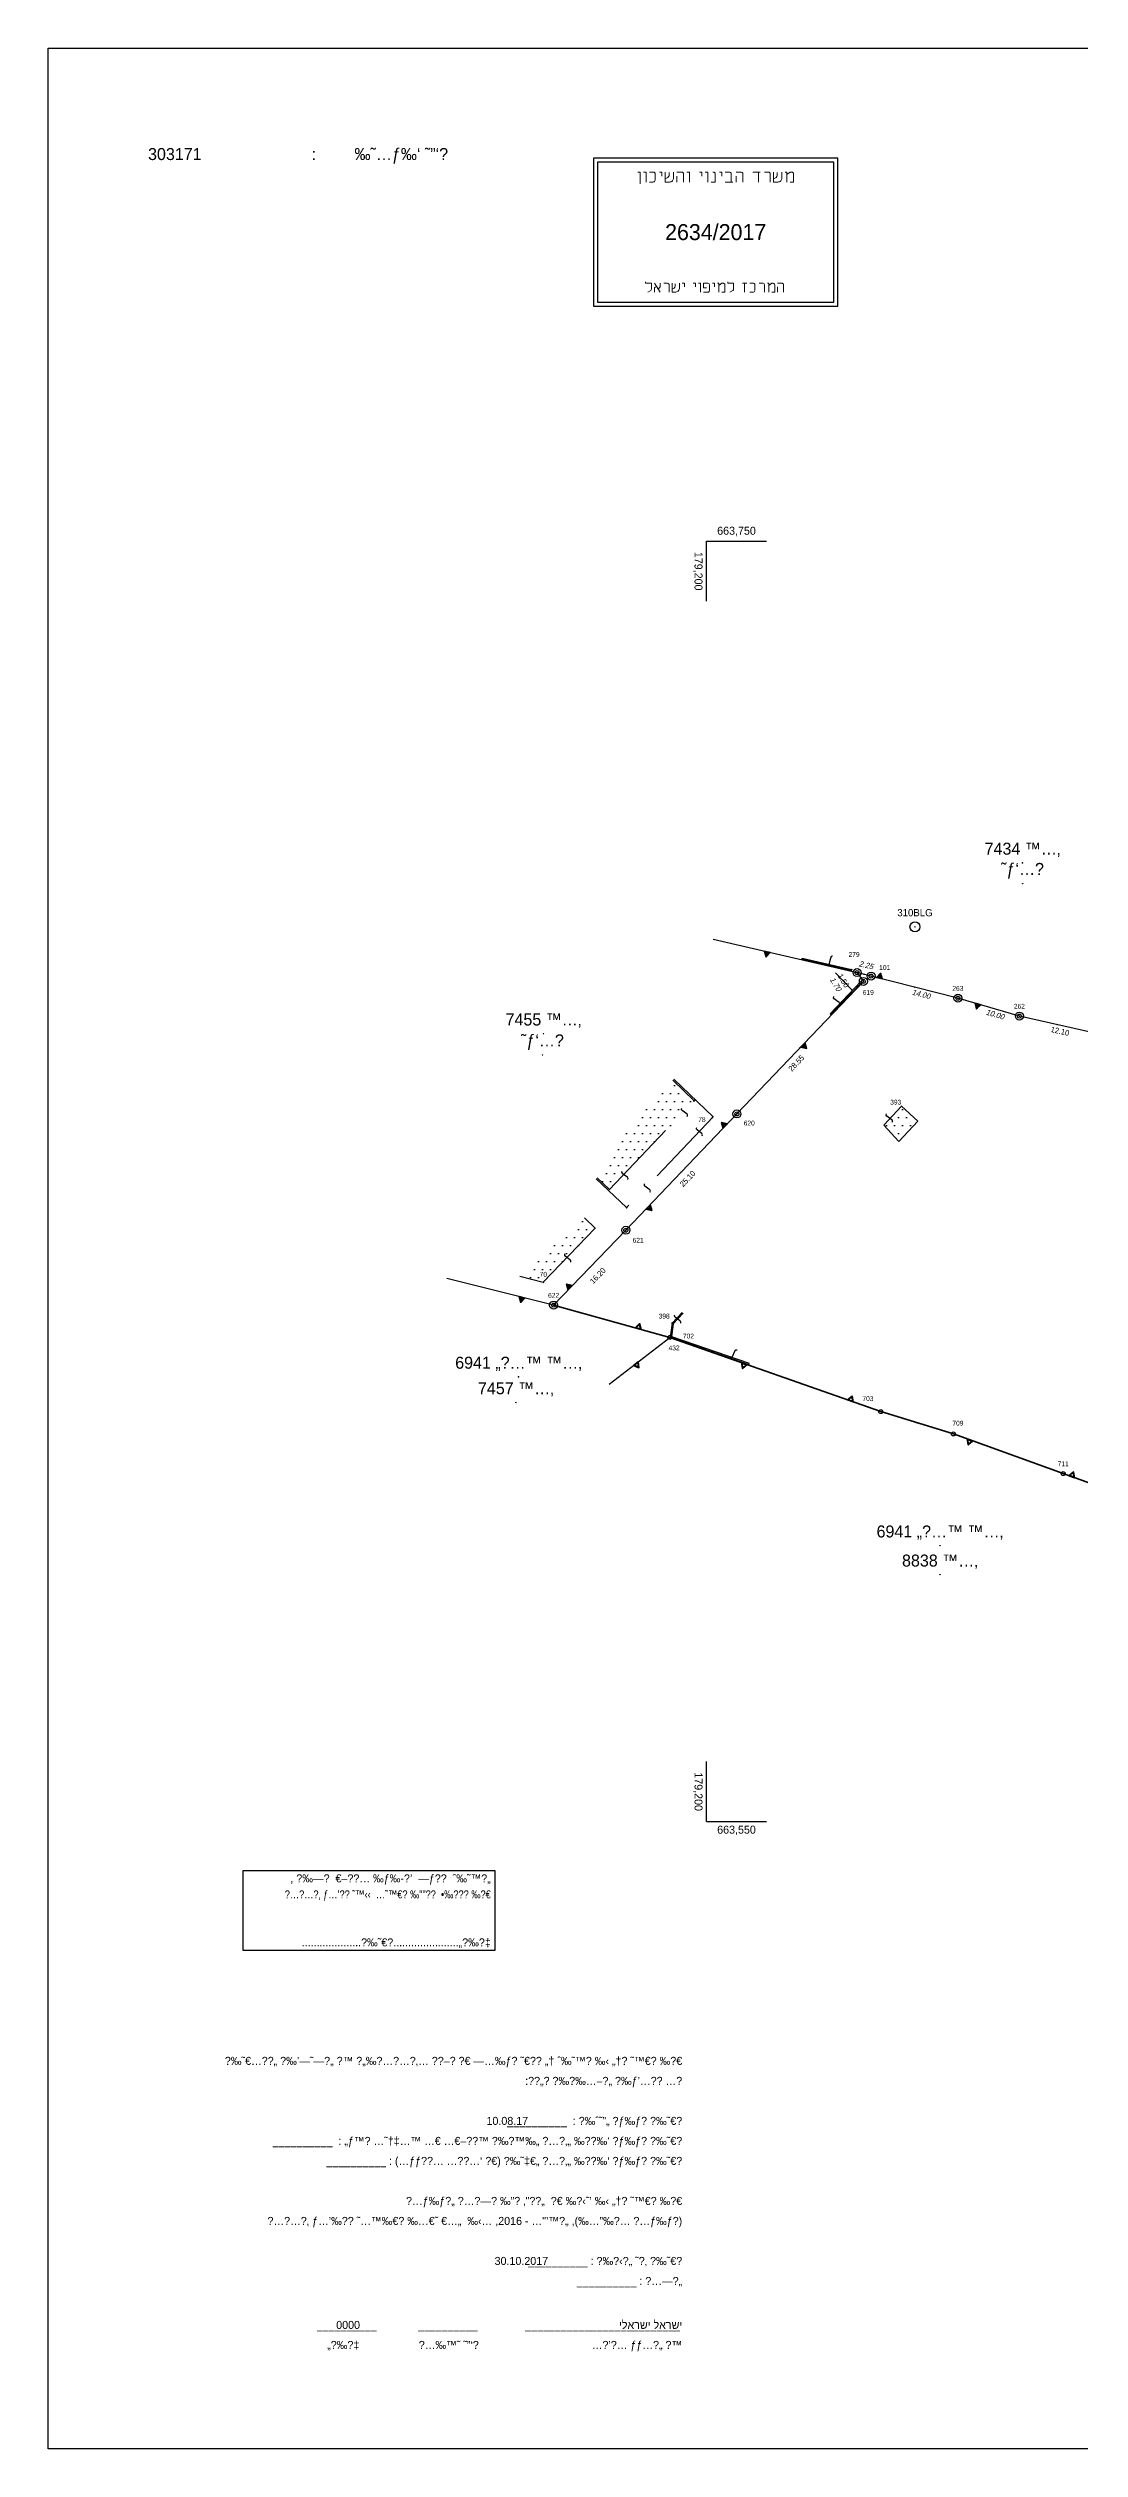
# Model space of a CAD drawing. Header units: feet. Extents: x 179097 to 179535, y 663452 to 663827.
# Drawn here: x 179097.1 to 179258.3, y 663452 to 663827 of the extents above; entities that cross this region are included whole.
import ezdxf
from ezdxf.enums import TextEntityAlignment as Align

# ---------------------------------------------------------------- set-up
doc = ezdxf.new("R2010")
doc.units = ezdxf.units.FT
doc.header["$MEASUREMENT"] = 0
doc.linetypes.add('DASHED', pattern=[19.049999999999997, 12.7, -6.349999999999999])
doc.layers.get('0').update_dxf_attribs({"color": 9})
for name, color, linetype in [('C1609_0', 2, 'Continuous'), ('C1610_0', 7, 'Continuous'), ('C1611_1', 6, 'Continuous'), ('C1615', 2, 'Continuous'), ('C1639', 7, 'Continuous'), ('C1644', 7, 'Continuous'), ('C1650_0_1', 1, 'Continuous'), ('C1656', 7, 'Continuous'), ('C1666', 1, 'Continuous'), ('C1680', 7, 'Continuous'), ('C1690', 7, 'Continuous'), ('C1691', 2, 'Continuous')]:
    doc.layers.add(name, color=color, linetype=linetype)
for name, color, linetype, lineweight in [('C1650', 7, 'Continuous', 35), ('C1652', 7, 'Continuous', 35), ('C1652_0_1', 1, 'Continuous', 35), ('M1502', 9, 'Continuous', 25), ('M2298', 9, 'DASHED', 25), ('M2602', 9, 'Continuous', 25)]:
    doc.layers.add(name, color=color, linetype=linetype, lineweight=lineweight)
doc.styles.add('HANIT_TEXT', font='hebtxt')
doc.styles.add('HEBTXT', font='HEBTXT')
doc.styles.add('STAMP', font='hebtxt')
doc.styles.add('TAZAR_HEBTXT', font='HEBTXT')
doc.styles.add('TRHEBTXT', font='hebtxt.shx')
pattern_1 = [(0, (0, 0), (0.625, 1.25), [0, -1.25])]

# ---------------------------------------------------------------- blocks, each defined once
blk = doc.blocks.new('C1610')
for radius in [1, 0.5]:
    blk.add_circle((0, 0, 1), radius)
blk.add_point((0, 0))
at = {"style": 'HEBTXT'}
blk.add_attdef('POINT_NAME', text='', height=1.199999999999999, dxfattribs=at).set_placement((0, 1.5), align=Align.BOTTOM_CENTER)
blk.add_attdef('MARK_DESC', text='', height=1.199999999999999, dxfattribs=at).set_placement((2, 0), align=Align.MIDDLE_LEFT)
at = {"style": 'HEBTXT', "flags": 1}
for tag, p in [('SOURCE', (0, -5)), ('CLASS', (0, -3.5)), ('TOPO', (0, -6.5)), ('MARK', (0, -2)), ('COMMENT', (0, -9.5)), ('HEIGHT', (0, -8))]:
    blk.add_attdef(tag, text='', height=1, dxfattribs=at).set_placement(p, align=Align.MIDDLE)
blk = doc.blocks.new('M1502_P')
for points in [[(0.0883883476483184, 0.0883883476483184), (-0.0883883476483184, -0.0883883476483184)], [(-0.0883883476483185, 0.0883883476483184), (0.0883883476483184, -0.0883883476483184)]]:
    blk.add_lwpolyline(points)
at = {"style": 'HANIT_TEXT', "flags": 1}
blk.add_attdef('NAME', text='', height=1, dxfattribs=at).set_placement((0, 1), align=Align.BOTTOM_CENTER)
at = {"style": 'HANIT_TEXT'}
blk.add_attdef('HEIGHT', text='', height=1, dxfattribs=at).set_placement((0, -1), align=Align.TOP_CENTER)
at = {"style": 'HANIT_TEXT', "flags": 1}
blk.add_attdef('MARK', text='', height=1, dxfattribs=at).set_placement((0, -3), align=Align.TOP_CENTER)
blk = doc.blocks.new('C1615')
for radius in [1.25, 0.05]:
    blk.add_circle((0, 0), radius)
at = {"style": 'HEBTXT'}
blk.add_attdef('POINT_NAME', text='', height=2, dxfattribs=at).set_placement((0, 3), align=Align.BOTTOM_CENTER)
blk.add_attdef('MARK_DESC', text='', height=2, dxfattribs=at).set_placement((3, 0), align=Align.MIDDLE_LEFT)
at = {"style": 'HEBTXT', "flags": 1}
for tag, p in [('SOURCE', (0, -5)), ('CLASS', (0, -3.5)), ('TOPO', (0, -6.5)), ('MARK', (0, -2)), ('COMMENT', (0, -9.5)), ('HEIGHT', (0, -8))]:
    blk.add_attdef(tag, text='', height=1, dxfattribs=at).set_placement(p, align=Align.MIDDLE)
blk = doc.blocks.new('C1609')
blk.add_circle((0, 0), 0.04)
at = {"style": 'HEBTXT', "width": 10}
blk.add_attdef('CROSS', text='', height=1.399999999999999, dxfattribs=at).set_placement((0, 1), align=Align.CENTER)
at = {"style": 'HEBTXT'}
for tag in ['LEGAL_LENGTH', 'RADIUS']:
    blk.add_attdef(tag, text='', height=1.399999999999999, dxfattribs=at).set_placement((0, 1), align=Align.CENTER)
at = {"style": 'HEBTXT', "oblique": 12}
blk.add_attdef('CALC_LENGTH', text='', height=1.399999999999999, dxfattribs=at).set_placement((0, -0.6), align=Align.TOP_CENTER)
at = {"style": 'HEBTXT', "flags": 1}
for tag, p in [('LINE_NAME', (0, -4)), ('TOPO', (0, -5.5)), ('COMMENT', (0, -7))]:
    blk.add_attdef(tag, text='', height=1, dxfattribs=at).set_placement(p, align=Align.MIDDLE_CENTER)
blk = doc.blocks.new('C1656')
at = {"color": 255}
blk.add_circle((0, 0), 0.05, dxfattribs=at)
at = {"style": 'HEBTXT'}
blk.add_attdef('TEXT', text='', height=3, dxfattribs=at).set_placement((0, 1.312230307117861), align=Align.MIDDLE)
blk = doc.blocks.new('RISH-MAX')
blk.add_lwpolyline([(0, 0), (0, 600), (700, 600), (700, 0)], close=True)
blk = doc.blocks.new('C1639_FORM1')
at = {"style": 'HEBTXT'}
for s, p in [('\x8d‰˜€…\x9a\x8e„ \x8f‰’—˜—\x8e„ \x8c™ \x8d„‰\x9a…\x8c…\x81‚… \x8d\x81–\x8e \x9a€ —…‰ƒ\x81 ˜€\x9a\x8e „† ˆ‰˜™\x9a ‰‹ „†\x81 ˜™€\x8e ‰\x90€', (158.5, 95.98928422568213)), (':\x8f\x8c„\x8c \x8d‰\x90‰…–\x8e„ \x8d‰ƒ’…\x8e\x81 …\x81', (158.5, 90.98928422568213)), (' __________  : „ƒ™\x81 …˜†‡…™ …€ …€–\x8e\x90™ \x8d‰\x90™‰„ \x8c…\x81‚„ ‰\x90\x8e‰‘ \x9aƒ‰ƒ\x8e \x8a‰˜€\x9a', (158.5, 75.98928422568213)), (' __________  : \x8d‰ˆ˜”„ \x9aƒ‰ƒ\x8e \x8a‰˜€\x9a', (158.5, 80.98928422568213)), (' __________ : (…ƒƒ\x8e\x90… …\x90\x8e…‘ \x8d€) \x8d‰˜‡€„ \x8c…\x81‚„ ‰\x90\x8e‰‘ \x9aƒ‰ƒ\x8e \x8a‰˜€\x9a', (158.5, 70.98928422568213)), (' \x9a…ƒ‰ƒ\x8e„ \x9a…\x90—\x9a ‰”\x8c ‚"\x9a\x9a„  \x9a€ ‰\x9a‹˜’ ‰‹ „†\x81 ˜™€\x8e ‰\x90€', (158.5, 60.98928422568213)), ('\x9a…\x8c…\x81‚ ƒ…’‰\x9a\x8c ˜…™‰€\x8c ‰…€˜ €…„  ‰‹… ,2016 - …"’™\x9a„ ,(‰…”‰\x8e… \x9a…ƒ‰ƒ\x8e)', (158.5, 55.98928422568213)), (' __________ : \x9a‰\x90‹\x9a„ ˜\x8e‚ \x8a‰˜€\x9a', (158.5, 45.98928422568213)), (' __________ : \x8d…—\x8e„', (158.5, 40.98928422568213)), ('__________              __________                __________________________ ', (158.6835576972275, 30.00000000000003)), (' „\x8e‰\x9a‡                    \x8f…‰™˜ ˜”‘\x8e                                      …\x90’\x8e… ƒƒ…\x8e„ \x8d™', (158.5, 25.00000000000003))]:
    blk.add_text(s, height=2, dxfattribs=at).set_placement(p, align=Align.RIGHT)
at = {"style": 'TAZAR_HEBTXT'}
for tag, p in [('SURVEY_DATE_1', (62, 75.98928422568213)), ('SURVEY_DATE', (120, 80.98928422568213)), ('SURVEY_DATE_2', (72, 70.98928422568213)), ('FINISH_DATE', (125, 45.98928422568213)), ('PLACE', (140.0978746705227, 40.98928422568213)), ('SURVEYOR_NAME', (158.5, 30.00000000000003))]:
    blk.add_attdef(tag, text='', height=2, dxfattribs=at).set_placement(p, align=Align.RIGHT)
blk.add_attdef('SURVEYOR', text='', height=2, dxfattribs=at).set_placement((75, 30.00000000000003), align=Align.CENTER)
blk = doc.blocks.new('C1644')
for points in [[(136.3677864394475, -27.49999931058669), (136.3677864394475, -64.49999984865829), (197.3677878406805, -64.49999984865829), (197.3677878406805, -27.49999931058669)], [(137.3677864394475, -28.49999931058669), (137.3677864394475, -63.49999984865831), (196.3677878406805, -63.49999984865831), (196.3677878406805, -28.49999931058669)]]:
    blk.add_lwpolyline(points, close=True)
at = {"lineweight": 0}
for points in [[(147.3972347284525, -30.99999931058669), (148.0203377222055, -30.99999931058669), (148.0203377222055, -33.91442194954926)], [(148.8530299047662, -30.99999931058669), (149.4789651848544, -30.99999931058669), (149.4789651848544, -33.49807585826889)], [(150.3116573674151, -33.49807585826889), (151.1443495499758, -33.49807585826889), (151.3057898710845, -33.47824985392221), (151.4559010468523, -33.41593955454692), (151.5861862182734, -33.31680953281349), (151.6853162400068, -33.18652436139243), (151.7476265393821, -33.03641318562468), (151.770284830064, -32.87497286451596), (151.770284830064, -31.41634540186706), (151.7476265393821, -31.28606023044599), (151.688148526342, -31.16993649070113), (151.5975153636143, -31.07930332797343), (151.4813916238695, -31.01982531493337), (151.3539387387836, -30.99999931058669), (150.3116573674151, -30.99999931058669)], [(152.8097339150973, -30.99999931058669), (153.4356691951854, -30.99999931058669), (153.4356691951854, -32.03944839561998)], [(154.2683613777462, -30.99999931058669), (154.2683613777462, -33.49807585826889), (155.3078104627795, -33.49807585826889), (155.5117350789168, -33.47824985392221), (155.7071628360484, -33.41877184088216), (155.8884291615038, -33.32247410548398), (156.044204909942, -33.1921889340629), (156.1744900813631, -33.03641318562468), (156.2707878167613, -32.85514686016928), (156.3302658298014, -32.65971910303768), (156.350091834148, -32.45579448690036), (156.350091834148, -30.99999931058669)], [(154.2683613777462, -32.66538367570816), (154.8914643714991, -32.3538321788317), (155.1010535603069, -32.14424299002389), (155.2058481547109, -31.93748608755133), (155.2058481547109, -31.10196161865535)], [(158.8481683818303, -33.49807585826889), (158.8481683818303, -31.41634540186706), (158.8283423774836, -31.28606023044599), (158.7688643644435, -31.16993649070113), (158.6782312017158, -31.07930332797343), (158.5621074619709, -31.01982531493337), (158.4318222905499, -30.99999931058669), (157.1827840167088, -30.99999931058669)], [(157.1827840167088, -33.49807585826889), (157.1827840167088, -32.03944839561998)], [(159.6836928507262, -30.99999931058669), (160.3067958444792, -30.99999931058669), (160.3067958444792, -33.49807585826889)], [(162.8048723921613, -30.99999931058669), (163.4308076722495, -30.99999931058669), (163.4308076722495, -32.03944839561998)], [(164.2634998548103, -30.99999931058669), (164.8894351348984, -30.99999931058669), (164.8894351348984, -33.49807585826889)], [(165.7221273174592, -33.49807585826889), (166.7615764024925, -33.49807585826889), (166.7615764024925, -31.41634540186706), (166.7417503981458, -31.28606023044599), (166.6822723851057, -31.16993649070113), (166.591639222378, -31.07930332797343), (166.4755154826332, -31.01982531493337), (166.3452303112121, -30.99999931058669), (166.1384734087395, -30.99999931058669)], [(167.803857773861, -30.99999931058669), (168.4297930539492, -30.99999931058669), (168.4297930539492, -32.03944839561998)], [(170.7182804128236, -33.49807585826889), (170.7182804128236, -31.41634540186706), (170.6984544084769, -31.28606023044599), (170.6389763954368, -31.16993649070113), (170.5483432327091, -31.07930332797343), (170.4322194929643, -31.01982531493337), (170.3019343215432, -30.99999931058669), (169.2624852365099, -30.99999931058669)], [(169.2624852365099, -33.49807585826889), (171.134626504104, -33.49807585826889)], [(173.6355353381214, -33.49807585826889), (173.6355353381214, -31.41634540186706), (173.6157093337747, -31.28606023044599), (173.5562313207346, -31.16993649070113), (173.4627658716717, -31.07930332797343), (173.3466421319269, -31.01982531493337), (173.219189246841, -30.99999931058669), (171.9701509729999, -30.99999931058669)], [(171.9701509729999, -33.49807585826889), (171.9701509729999, -32.03944839561998)], [(176.1336118858036, -30.99999931058669), (178.0085854397329, -30.99999931058669)], [(177.5922393484525, -30.99999931058669), (177.5922393484525, -33.49807585826889)], [(180.5066619874151, -33.49807585826889), (180.5066619874151, -31.41634540186706), (180.4868359830684, -31.28606023044599), (180.4273579700283, -31.16993649070113), (180.3338925209654, -31.07930332797343), (180.2177687812205, -31.01982531493337), (180.0903158961347, -30.99999931058669), (179.0480345247662, -30.99999931058669)], [(181.3393541699758, -30.99999931058669), (181.3393541699758, -33.49807585826889), (182.3816355413443, -33.49807585826889), (182.5855601574817, -33.47824985392221), (182.7809879146133, -33.41877184088216), (182.9594219537334, -33.32247410548398), (183.1180299885069, -33.1921889340629), (183.248315159928, -33.03641318562468), (183.3417806089909, -32.85514686016928), (183.401258622031, -32.65971910303768), (183.4210846263776, -32.45579448690036), (183.4210846263776, -30.99999931058669)], [(181.3393541699758, -32.66538367570816), (181.965289450064, -32.3538321788317), (182.1720463525365, -32.14424299002389), (182.2768409469404, -31.93748608755133), (182.2768409469404, -31.10196161865535)], [(184.2566090952736, -30.99999931058669), (184.672955186554, -30.99999931058669), (184.672955186554, -33.49807585826889)], [(185.5056473691147, -33.49807585826889), (186.3383395516754, -33.49807585826889), (186.3383395516754, -31.41634540186706), (186.3185135473288, -31.28606023044599), (186.2590355342887, -31.16993649070113), (186.1655700852258, -31.07930332797343), (186.0494463454809, -31.01982531493337), (185.9219934603951, -30.99999931058669), (185.5056473691147, -30.99999931058669), (184.672955186554, -31.62310230433962)], [(149.9156578454629, -60.99999984865831), (150.6440357793679, -60.62713971594171), (150.765432101666, -60.45371639833142), (150.8087879310686, -60.24560841719908), (150.8087879310686, -58.77151021768627), (149.3433608974072, -58.77151021768627), (149.3433608974072, -58.40732125076288)], [(151.563179362586, -58.79752371529871), (153.0286063962474, -60.99999984865831)], [(151.8579990024944, -59.63862680562129), (151.6672333531522, -59.82072128914118), (151.5891928602276, -59.94211761141018), (151.563179362586, -60.08085626549841), (151.563179362586, -60.99999984865831)], [(151.6672333531522, -59.82072128914118), (151.5891928602276, -59.94211761141018), (151.563179362586, -60.08085626549841)], [(152.5516922728773, -60.15889675833572), (152.9245524056813, -59.78603662561913), (153.0025928986059, -59.67331146914334), (153.0286063962474, -59.53457281505511), (153.0286063962474, -58.79752371529871)], [(152.9245524056813, -59.78603662561913), (153.0025928986059, -59.67331146914334), (153.0286063962474, -59.53457281505511)], [(155.2310825296652, -60.99999984865831), (155.2310825296652, -59.1617126822221), (155.2050690320237, -59.02297402813387), (155.1183573732186, -58.90157770586489), (155.005632216801, -58.82353721291115), (154.8668935627127, -58.79752371529871), (153.9477499794946, -58.79752371529871)], [(155.9594604635411, -58.79752371529871), (155.9594604635411, -60.99999984865831), (156.8786040467883, -60.99999984865831), (157.1127255255331, -60.96531518525266), (157.3381758383974, -60.87860352638931), (157.5289414877687, -60.73119370639147), (157.6763513077083, -60.54042805707836), (157.7630629665135, -60.3149777442432), (157.7977476300355, -60.08085626549841), (157.7977476300355, -58.79752371529871)], [(155.9594604635411, -60.2629507489019), (156.5144150798358, -59.98547344084186), (156.6965095633266, -59.80337895732195), (156.7832212221027, -59.62128447380205), (156.7832212221027, -58.89290653995526)], [(158.5261255639114, -58.79752371529871), (159.0810801802061, -58.79752371529871), (159.0810801802061, -59.71666729857502)], [(161.2748851477434, -58.79752371529871), (161.8298397640381, -58.79752371529871), (161.8298397640381, -59.71666729857502)], [(162.558217697914, -58.79752371529871), (163.1131723142087, -58.79752371529871), (163.1131723142087, -60.99999984865831)], [(163.8415502481137, -60.99999984865831), (164.9427883148226, -60.99999984865831), (165.0815269688818, -60.97398635104586), (165.202923291209, -60.88727469229893), (165.2809637841336, -60.77454953582315), (165.306977281746, -60.62713971594171), (165.306977281746, -59.1617126822221), (165.2809637841336, -59.02297402813387), (165.202923291209, -58.90157770586489), (165.0815269688818, -58.82353721291115), (164.9427883148226, -58.79752371529871), (163.8415502481137, -58.79752371529871), (163.8415502481137, -59.8987617819785), (164.5785993478701, -59.8987617819785)], [(166.0440263815315, -58.79752371529871), (166.5903098319457, -58.79752371529871), (166.5903098319457, -59.71666729857502)], [(167.3273589317021, -58.79752371529871), (167.6915478986546, -58.79752371529871), (167.6915478986546, -60.99999984865831)], [(168.428596998411, -60.99999984865831), (169.1569749322869, -60.99999984865831), (169.1569749322869, -59.1617126822221), (169.1309614346745, -59.02297402813387), (169.0529209417499, -58.90157770586489), (168.9315246194226, -58.82353721291115), (168.7927859653635, -58.79752371529871), (168.428596998411, -58.79752371529871), (167.6915478986546, -59.343807165742)], [(170.4403074824866, -60.99999984865831), (171.177356582243, -60.62713971594171), (171.2900817386897, -60.45371639833142), (171.3334375680923, -60.24560841719908), (171.3334375680923, -58.77151021768627), (169.8680105344309, -58.77151021768627), (169.8680105344309, -58.40732125076288)], [(173.5532560332711, -58.79752371529871), (174.65449409998, -58.79752371529871)], [(174.1082106495658, -58.79752371529871), (174.1082106495658, -60.99999984865831)], [(175.3915431997364, -60.99999984865831), (176.1199211336123, -60.99999984865831), (176.2933444512226, -60.97398635104586), (176.4494254370428, -60.89594585820854), (176.57082175937, -60.77454953582315), (176.6488622522655, -60.61846855003209), (176.674875749907, -60.4450452324218), (176.674875749907, -59.1617126822221), (176.6488622522655, -59.02297402813387), (176.5621505934895, -58.90157770586489), (176.4494254370428, -58.82353721291115), (176.3106867829836, -58.79752371529871), (175.3915431997364, -58.79752371529871)], [(179.0594463668156, -60.99999984865831), (179.0594463668156, -59.1617126822221), (179.0247617032936, -59.02297402813387), (178.9467212103689, -58.90157770586489), (178.8253248880417, -58.82353721291115), (178.6865862339826, -58.79752371529871), (177.7761138166159, -58.79752371529871)], [(179.7878243006915, -58.79752371529871), (180.152013267644, -58.79752371529871), (180.152013267644, -60.99999984865831)], [(180.8890623674004, -60.99999984865831), (181.6261114671568, -60.99999984865831), (181.6261114671568, -59.1617126822221), (181.5914268036348, -59.02297402813387), (181.5133863107392, -58.90157770586489), (181.391989988412, -58.82353721291115), (181.2532513343529, -58.79752371529871), (180.8890623674004, -58.79752371529871), (180.152013267644, -59.343807165742)], [(183.8199164346941, -60.99999984865831), (183.8199164346941, -59.1617126822221), (183.7939029370526, -59.02297402813387), (183.715862444157, -58.90157770586489), (183.5944661218299, -58.82353721291115), (183.4557274677707, -58.79752371529871), (182.3544894010618, -58.79752371529871)], [(182.3544894010618, -60.99999984865831), (182.3544894010618, -59.71666729857502)]]:
    blk.add_lwpolyline(points, dxfattribs=at)
blk.add_lwpolyline([(137.3677864394475, -45.99999957962249), (137.3677864394475, -63.49999984865831)])
at = {"style": 'HEBTXT'}
for s, p in [(':', (67, -28)), ('‰˜…ƒ‰‘ ˜”‘\x8e', (100, -28))]:
    blk.add_text(s, height=3, dxfattribs=at).set_placement(p, align=Align.RIGHT)
blk.add_attdef('SERIAL', (25, -28), '', height=3, dxfattribs=at)
blk.add_attdef('PROCESS_NAME', text='', height=4, dxfattribs=at).set_placement((166.8677851939742, -45.99999957962249), align=Align.MIDDLE_CENTER)
blk = doc.blocks.new('C1611')
blk.add_circle((0, 0), 0.5)
at = {"color": 255}
blk.add_point((0, 0), dxfattribs=at)
at = {"style": 'HEBTXT'}
blk.add_attdef('POINT_NAME', text='', height=1.199999999999999, dxfattribs=at).set_placement((0, 1.5), align=Align.BOTTOM_CENTER)
blk.add_attdef('MARK_DESC', text='', height=1.199999999999999, dxfattribs=at).set_placement((2, 0), align=Align.MIDDLE_LEFT)
at = {"style": 'HEBTXT', "flags": 1}
for tag, p in [('SOURCE', (0, -5)), ('CLASS', (0, -3.5)), ('TOPO', (0, -6.5)), ('MARK', (0, -2)), ('COMMENT', (0, -9.5)), ('HEIGHT', (0, -8))]:
    blk.add_attdef(tag, text='', height=1, dxfattribs=at).set_placement(p, align=Align.MIDDLE)
blk = doc.blocks.new('C1650_PLT')
for p, q in [((-0.0431171993537246, 1.134967032846476), (-0.4041769997362633, -4.4000645353e-05)), ((-1e-16, 1.210260043551026), (-6e-16, -4.4000645353e-05)), ((0.0394558144452533, 1.12176210050845), (0.3744068084695465, -4.40006453531e-05))]:
    blk.add_line(p, q)
blk.add_lwpolyline([(0.7500000000000001, -4.40006453531e-05), (0, 1.298994105031304), (-0.7500000000000001, -4.40006453529e-05)], close=True)
blk = doc.blocks.new('C1652_PLT')
for points in [[(0.7499999999999996, -4.400064535214909e-05), (-0.7500000000000006, -4.400064535214909e-05), (-4.975901347331858e-16, 1.298994105031306)], [(0.6633974596215555, 0.04995599935464785), (-0.6633974596215567, 0.04995599935464785), (-3.33066907387547e-16, 1.198994105031306)], [(0.5767949192431118, 0.09995599935464786), (-0.576794919243113, 0.09995599935464786), (-2.220446049250313e-16, 1.098994105031306)]]:
    blk.add_lwpolyline(points, close=True)
blk = doc.blocks.new('C1690')
blk.add_lwpolyline([(0.2109170022299525, 1.2313991212561, 0.4142135623730951), (-0.1192575931622262, 0.772068372712515), (0.0070460243564519, 0), (0.1542380995356956, -0.7744655475765754, -0.4142135623730951), (-0.1634102954749075, -1.242546199972279)], format="xyb")

msp = doc.modelspace()

# ---------------------------------------------------------------- hatches: boundary and pattern name
h = msp.add_hatch()
h.set_pattern_fill('DOTS', color=256, scale=20)
h.set_pattern_definition(pattern_1)
h.paths.add_polyline_path([(179198.07, 663662.61), (179194.7389318082, 663665.7897651665), (179186.9243028562, 663657.3256891739), (179182.9251570981, 663650.5583215586), (179184.83, 663648.74)])
h = msp.add_hatch()
h.set_pattern_fill('DOTS', color=256, scale=20)
h.set_pattern_definition(pattern_1)
h.paths.add_polyline_path([(179233.0051907211, 663659.4123998999), (179230.47, 663661.7700000001), (179227.7072987096, 663658.7817883893), (179230.0485900565, 663656.2169431195)])
h = msp.add_hatch()
h.set_pattern_fill('DOTS', color=256, scale=20)
h.set_pattern_definition(pattern_1)
h.paths.add_polyline_path([(179182.62, 663642.72), (179180.965697263, 663644.3077390764), (179175.7656566389, 663639.8259202905), (179170.8145474443, 663635.2140743288), (179174.51, 663634.27)])

# ---------------------------------------------------------------- linework, layer by layer
at = {"flags": 128}
msp.add_lwpolyline([(179230.47, 663661.7700000001), (179233.0051907211, 663659.4123998999), (179230.0485900565, 663656.2169431195), (179227.7072987096, 663658.7817883893), (179230.47, 663661.7700000001)], dxfattribs=at)
at = {"layer": 'C1650_0_1'}
for p, q in [((179225.7012, 663682.0659999996), (179223.5199999996, 663682.6199999993)), ((179223.5199999996, 663682.6199999993), (179224.4987871581, 663681.2277051132)), ((179224.4987871581, 663681.2277051132), (179204.739104467, 663660.5374407371)), ((179239.2699999996, 663678.6199999992), (179225.7012, 663682.0659999996)), ((179248.8700000001, 663675.8200000002), (179239.2699999996, 663678.6199999992)), ((179260.6699999999, 663673.1752000004), (179248.8700000001, 663675.8200000002)), ((179204.739104467, 663660.5374407371), (179187.3995990817, 663642.3807124046)), ((179187.3995990817, 663642.3807124046), (179176.1167099129, 663630.672424229))]:
    msp.add_line(p, q, dxfattribs=at)
at = {"layer": 'C1652_0_1'}
for p, q in [((179176.1167099129, 663630.672424229), (179194.26, 663625.63)), ((179194.26, 663625.63), (179227.2269512577, 663614.0381904171)), ((179227.2269512577, 663614.0381904171), (179238.5711492884, 663610.5487555257)), ((179238.5711492884, 663610.5487555257), (179255.7157784763, 663604.3537704424)), ((179255.7157784763, 663604.3537704424), (179270.6356701248, 663598.9626648547))]:
    msp.add_line(p, q, dxfattribs=at)
at = {"layer": 'C1666'}
for p, q in [((179201.047, 663687.827), (179223.52, 663682.62)), ((179176.1167099129, 663630.672424229, 0.5), (179159.413411245, 663634.8184088402)), ((179184.7879961978, 663618.3402013308), (179194.26, 663625.63))]:
    msp.add_line(p, q, dxfattribs=at)
at = {"layer": 'C1680'}
for p, q in [((179200, 663740.6250000001), (179200, 663750)), ((179200, 663750), (179209.375, 663750)), ((179200, 663550), (179200, 663559.3750000001)), ((179200, 663550), (179209.375, 663550))]:
    msp.add_line(p, q, dxfattribs=at)
msp.add_lwpolyline([(179127.6174544509, 663542.3961600946), (179166.9244883015, 663542.3961600946), (179166.9244883015, 663529.8961600946), (179127.6174544509, 663529.8961600946)], close=True, dxfattribs=at)
at = {"layer": 'C1691'}
msp.add_line((179220.150040162, 663682.5786891463), (179222.7499182828, 663679.8768106657), dxfattribs=at)
at = {"layer": 'M2298'}
for points in [[(179198.07, 663662.61), (179194.7389318082, 663665.7897651665)], [(179201.05, 663660.07), (179194.8962910758, 663665.9441965505)], [(179184.83, 663648.74), (179198.07, 663662.61)], [(179201.05, 663660.07), (179187.51, 663645.9)], [(179187.51, 663645.9), (179182.7844439837, 663650.4109128807)], [(179184.83, 663648.74), (179182.9251570981, 663650.5583215586)], [(179174.51, 663634.27), (179182.62, 663642.72)], [(179182.62, 663642.72), (179180.965697263, 663644.3077390764)], [(179170.8145474443, 663635.2140743288), (179174.51, 663634.27)]]:
    msp.add_lwpolyline(points, dxfattribs=at)
at = {"layer": 'M2602'}
for points in [[(179214.94, 663684.83), (179214.8955447818, 663684.6350032472)], [(179222.6155447817, 663682.8750032472), (179214.8955447818, 663684.6350032472)], [(179222.66, 663683.07), (179214.94, 663684.83)], [(179222.66, 663683.07), (179222.6155447817, 663682.8750032472)], [(179219.2955903842, 663676.1883685761), (179224.1055903842, 663681.208368576)], [(179219.44, 663676.05), (179224.25, 663681.07)], [(179224.25, 663681.07), (179224.1055903842, 663681.208368576)], [(179219.44, 663676.05), (179219.2955903842, 663676.1883685761)], [(179196.1935644519, 663629.5483733269), (179194.61, 663627.87), (179194.3299999999, 663625.65), (179206.62, 663621.4)], [(179196.3455887972, 663629.4180667454), (179194.8002607856, 663627.7802190956), (179194.5487351473, 663625.7859801054), (179206.6865582834, 663621.588604326)]]:
    msp.add_lwpolyline(points, dxfattribs=at)

# ---------------------------------------------------------------- block references
at = {"layer": 'C1609_0'}
ref = msp.add_blockref('C1609', (179224.6105999998, 663682.3429999994, 0.1875), dxfattribs=dict(at, xscale=0.625, yscale=0.625, zscale=0.625, rotation=347.0149406106386))
ref.add_attrib('CALC_LENGTH', '2.25', dxfattribs={"layer": '0', "height": 0.8749999999999998, "rotation": 347.0149406101935, "style": 'HEBTXT', "oblique": 12.00000000000003}).set_placement((179225.0331566138, 663684.2083487886, 0.1875), align=Align.TOP_CENTER)
ref = msp.add_blockref('C1609', (179224.0093935788, 663681.9238525562, 0.4375), dxfattribs=dict(at, xscale=0.625, yscale=0.625, zscale=0.625, rotation=301.1963029580805))
ref.add_attrib('LEGAL_LENGTH', '1.50', dxfattribs={"layer": '0', "height": 0.8749999999999998, "rotation": 301.1963029572404, "style": 'HEBTXT'}).set_placement((179221.0227715357, 663681.1307313071, 0.4375), align=Align.CENTER)
ref.add_attrib('CALC_LENGTH', '1.70', dxfattribs={"layer": '0', "height": 0.8749999999999998, "rotation": 301.1963029572404, "style": 'HEBTXT', "oblique": 12.00000000000003}).set_placement((179220.5438940441, 663681.0198016904, 0.4375), align=Align.TOP_CENTER)
ref = msp.add_blockref('C1609', (179232.4855999998, 663680.3429999995), dxfattribs=dict(at, xscale=0.625, yscale=0.625, zscale=0.625, rotation=345.7501436004026))
ref.add_attrib('CALC_LENGTH', '14.00', dxfattribs={"layer": '0', "height": 0.8750000000000001, "rotation": 345.750143601775, "style": 'HEBTXT', "oblique": 12.00000000000003}).set_placement((179233.6523779896, 663679.6597747928), align=Align.TOP_CENTER)
ref = msp.add_blockref('C1609', (179244.0699999999, 663677.2199999997), dxfattribs=dict(at, xscale=0.625, yscale=0.625, zscale=0.625, rotation=343.7397952986383))
ref.add_attrib('CALC_LENGTH', '10.00', dxfattribs={"layer": '0', "height": 0.8749999999999998, "rotation": 343.7397952983582, "style": 'HEBTXT', "oblique": 12.00000000000003}).set_placement((179245.2120923076, 663676.4962647436), align=Align.TOP_CENTER)
ref = msp.add_blockref('C1609', (179254.77, 663674.4976000004), dxfattribs=dict(at, xscale=0.625, yscale=0.625, zscale=0.625, rotation=347.366765604636))
ref.add_attrib('LEGAL_LENGTH', '12.10', dxfattribs={"layer": '0', "height": 0.875, "rotation": 347.3667656050714, "style": 'HEBTXT'}).set_placement((179255.1282553628, 663673.0382749324), align=Align.CENTER)
ref = msp.add_blockref('C1609', (179214.6189458125, 663670.8825729252), dxfattribs=dict(at, xscale=0.625, yscale=0.625, zscale=0.625, rotation=46.31790035245042))
ref.add_attrib('LEGAL_LENGTH', '28.55', dxfattribs={"layer": '0', "height": 0.8750000000000001, "rotation": 46.31790035300698, "style": 'HEBTXT'}).set_placement((179214.345192369, 663668.1722751667), align=Align.CENTER)
ref = msp.add_blockref('C1609', (179196.0693517743, 663651.4590765708), dxfattribs=dict(at, xscale=0.625, yscale=0.625, zscale=0.625, rotation=46.31790035263008))
ref.add_attrib('LEGAL_LENGTH', '25.10', dxfattribs={"layer": '0', "height": 0.875, "rotation": 46.31790035300698, "style": 'HEBTXT'}).set_placement((179197.3546617441, 663650.1225224658), align=Align.CENTER)
ref = msp.add_blockref('C1609', (179181.7581544973, 663636.5265683169), dxfattribs=dict(at, xscale=0.625, yscale=0.625, zscale=0.625, rotation=46.06000603984824))
ref.add_attrib('LEGAL_LENGTH', '16.20', dxfattribs={"layer": '0', "height": 0.8750000000000001, "rotation": 46.06000603930676, "style": 'HEBTXT'}).set_placement((179183.3298634424, 663634.967119205), align=Align.CENTER)
at = {"layer": 'C1609_0', "xscale": 0.625, "yscale": 0.625, "zscale": 0.625}
for p, rotation in [((179185.1883549565, 663628.1512121145), 344.7371621653828), ((179210.7434756288, 663619.8340952086), 340.4761109320864), ((179232.8990502731, 663612.2934729714), 342.9022890999424), ((179247.1434638824, 663607.4512629841), 340.133348213163)]:
    msp.add_blockref('C1609', p, dxfattribs=dict(at, rotation=rotation))
at = {"layer": 'C1610_0'}
ref = msp.add_blockref('C1610', (179223.5199999996, 663682.6199999991, 200), dxfattribs=dict(at, xscale=0.625, yscale=0.625, zscale=0.625))
ref.add_attrib('POINT_NAME', '279', dxfattribs={"layer": '0', "height": 0.75, "style": 'HEBTXT'}).set_placement((179223.0517741833, 663684.8465023757, 200), align=Align.BOTTOM_CENTER)
ref = msp.add_blockref('C1610', (179225.7012, 663682.0659999996, 200), dxfattribs=dict(at, xscale=0.625, yscale=0.625, zscale=0.625))
ref.add_attrib('POINT_NAME', '101', dxfattribs={"layer": '0', "height": 0.75, "style": 'HEBTXT'}).set_placement((179227.8314889432, 663682.808120515, 200), align=Align.BOTTOM_CENTER)
ref = msp.add_blockref('C1610', (179224.4987871581, 663681.2277051131, 200), dxfattribs=dict(at, xscale=0.625, yscale=0.625, zscale=0.625))
ref.add_attrib('POINT_NAME', '619', dxfattribs={"layer": '0', "height": 0.75, "style": 'HEBTXT'}).set_placement((179225.2741905062, 663678.9138967192, 200), align=Align.BOTTOM_CENTER)
at = {"layer": 'C1610_0', "xscale": 0.625, "yscale": 0.625, "zscale": 0.625}
for p, values in [((179239.2699999996, 663678.6199999992, 200), {'POINT_NAME': '263'}), ((179248.8700000001, 663675.8200000002, 200), {'POINT_NAME': '262'}), ((179176.1167099129, 663630.672424229, 200), {'POINT_NAME': '622'})]:
    msp.add_blockref('C1610', p, dxfattribs=at).add_auto_attribs(values)
at = {"layer": 'C1610_0'}
ref = msp.add_blockref('C1610', (179204.739104467, 663660.5374407371, 200), dxfattribs=dict(at, xscale=0.625, yscale=0.625, zscale=0.625))
ref.add_attrib('POINT_NAME', '620', dxfattribs={"layer": '0', "height": 0.75, "style": 'HEBTXT'}).set_placement((179206.6770485074, 663658.5139943719, 200), align=Align.BOTTOM_CENTER)
ref = msp.add_blockref('C1610', (179187.3995990817, 663642.3807124046, 200), dxfattribs=dict(at, xscale=0.625, yscale=0.625, zscale=0.625))
ref.add_attrib('POINT_NAME', '621', dxfattribs={"layer": '0', "height": 0.75, "style": 'HEBTXT'}).set_placement((179189.31685572, 663640.2083743244, 200), align=Align.BOTTOM_CENTER)
at = {"layer": 'C1611_1'}
ref = msp.add_blockref('C1611', (179194.26, 663625.63, 200), dxfattribs=dict(at, xscale=0.625, yscale=0.625, zscale=0.625))
ref.add_attrib('POINT_NAME', '702', dxfattribs={"layer": '0', "height": 0.75, "style": 'HEBTXT'}).set_placement((179197.1766047508, 663625.2439276535, 200), align=Align.BOTTOM_CENTER)
ref = msp.add_blockref('C1611', (179227.2269512577, 663614.0381904171, 200), dxfattribs=dict(at, xscale=0.625, yscale=0.625, zscale=0.625))
ref.add_attrib('POINT_NAME', '703', dxfattribs={"layer": '0', "height": 0.75, "style": 'HEBTXT'}).set_placement((179225.2176856663, 663615.4795061386, 200), align=Align.BOTTOM_CENTER)
ref = msp.add_blockref('C1611', (179238.5711492884, 663610.5487555257, 200), dxfattribs=dict(at, xscale=0.625, yscale=0.625, zscale=0.625))
ref.add_attrib('POINT_NAME', '709', dxfattribs={"layer": '0', "height": 0.75, "style": 'HEBTXT'}).set_placement((179239.2710954216, 663611.6451566812, 200), align=Align.BOTTOM_CENTER)
at = {"layer": 'C1611_1', "xscale": 0.625, "yscale": 0.625, "zscale": 0.625}
msp.add_blockref('C1611', (179255.7157784763, 663604.3537704424, 200), dxfattribs=at).add_auto_attribs({'POINT_NAME': '711'})
at = {"layer": 'C1615'}
ref = msp.add_blockref('C1615', (179232.56, 663689.7600000001, 200), dxfattribs=dict(at, xscale=0.625, yscale=0.625, zscale=0.625))
ref.add_attrib('POINT_NAME', '310BLG', dxfattribs={"layer": '0', "height": 1.125, "style": 'HEBTXT'}).set_placement((179232.56, 663691.0725000001, 200), align=Align.BOTTOM_CENTER)
at = {"layer": 'C1639'}
ref = msp.add_blockref('C1639_FORM1', (179097.1396724308, 663452.0213382604), dxfattribs=dict(at, xscale=0.625, yscale=0.625, zscale=0.625))
ref.add_attrib('SURVEY_DATE', '10.08.17', dxfattribs={"layer": '0', "height": 1.250314999999999, "style": 'TAZAR_HEBTXT'}).set_placement((179172.1396724311, 663502.6396409024), align=Align.RIGHT)
ref.add_attrib('FINISH_DATE', '30.10.2017', dxfattribs={"layer": '0', "height": 1.250314999999999, "style": 'TAZAR_HEBTXT'}).set_placement((179175.2646724307, 663480.7646409022), align=Align.RIGHT)
ref.add_attrib('SURVEYOR_NAME', 'ילארשי לארשי', dxfattribs={"layer": '0', "height": 1.250314999999999, "style": 'TAZAR_HEBTXT'}).set_placement((179196.2021724308, 663470.7713382615), align=Align.RIGHT)
ref.add_attrib('SURVEYOR', '0000', dxfattribs={"layer": '0', "height": 1.250314999999999, "style": 'TAZAR_HEBTXT'}).set_placement((179144.0146724306, 663470.7713382615), align=Align.CENTER)
at = {"layer": 'C1644', "xscale": 0.625, "yscale": 0.625, "zscale": 0.625}
msp.add_blockref('C1644', (179097.1396724308, 663827.0213382604), dxfattribs=at).add_auto_attribs({'PROCESS_NAME': '2634/2017', 'SERIAL': '303171'})
at = {"layer": 'C1650', "xscale": 0.625, "yscale": 0.625, "zscale": 0.625}
for p, rotation in [((179209.507977482, 663685.8665892961), 167.0492382638953), ((179227.0045409629, 663681.7349970399), 345.7488705932283), ((179242.3979394467, 663677.7076843275), 163.7397952986383), ((179215.0369428183, 663671.3202554876), 226.3179003524505), ((179202.9504539299, 663658.6645537547), 46.31790035263012), ((179190.8639650416, 663646.0088520218), 226.3179003526301), ((179178.7372370207, 663633.3917531254), 46.06000603984823), ((179171.1875273284, 663631.8959140046, 0.3524488281460131), 166.2126006906713)]:
    msp.add_blockref('C1650_PLT', p, dxfattribs=dict(at, rotation=rotation))
at = {"layer": 'C1652'}
for p, xscale, yscale, zscale, rotation in [((179189.3339270511, 663626.9990653389), 0.6250000000000001, 0.6250000000000001, 0.6250000000000001, 344.6762212162276), ((179188.9437854245, 663621.5438231225, 0.5637999577280494), 0.6250000000000001, 0.6250000000000001, 0.6250000000000001, 217.7199301187759), ((179205.8959998565, 663621.5385602552), 0.625, 0.625, 0.625, 160.4761109320864), ((179222.47542697, 663615.7089170894), 0.625, 0.625, 0.625, 340.4761109320864), ((179241.1546821274, 663609.6152300921), 0.625, 0.625, 0.625, 160.4761109320864), ((179257.0519479169, 663603.8709632807), 0.625, 0.625, 0.625, 340.1890073461757)]:
    msp.add_blockref('C1652_PLT', p, dxfattribs=dict(at, xscale=xscale, yscale=yscale, zscale=zscale, rotation=rotation))
at = {"layer": 'C1656'}
ref = msp.add_blockref('C1656', (179249.3642458869, 663699.7599636146), dxfattribs=dict(at, xscale=0.625, yscale=0.625, zscale=0.625))
ref.add_attrib('TEXT', '7434 ™…‚', dxfattribs={"layer": '0', "height": 1.875, "style": 'HEBTXT'}).set_placement((179249.3642458869, 663701.8085810419), align=Align.MIDDLE)
ref = msp.add_blockref('C1656', (179249.3691198326, 663696.5101947534), dxfattribs=dict(at, xscale=0.625, yscale=0.625, zscale=0.625))
ref.add_attrib('TEXT', '˜ƒ‘…\x8e', dxfattribs={"layer": '0', "height": 1.875, "style": 'HEBTXT'}).set_placement((179249.3691198326, 663698.5588121809), align=Align.MIDDLE)
ref = msp.add_blockref('C1656', (179174.5345268071, 663673.0664774198), dxfattribs=dict(at, xscale=0.625, yscale=0.625, zscale=0.625))
ref.add_attrib('TEXT', '7455 ™…‚', dxfattribs={"layer": '0', "height": 1.875, "style": 'HEBTXT'}).set_placement((179174.5345268071, 663675.1150948472), align=Align.MIDDLE)
ref = msp.add_blockref('C1656', (179174.3781423192, 663669.7291566082), dxfattribs=dict(at, xscale=0.625, yscale=0.625, zscale=0.625))
ref.add_attrib('TEXT', '˜ƒ‘…\x8e', dxfattribs={"layer": '0', "height": 1.875, "style": 'HEBTXT'}).set_placement((179174.3781423192, 663671.7777740355), align=Align.MIDDLE)
ref = msp.add_blockref('C1656', (179170.6357201909, 663619.4759667795), dxfattribs=dict(at, xscale=0.625, yscale=0.625, zscale=0.625))
ref.add_attrib('TEXT', '6941 „\x8e…™ ™…‚', dxfattribs={"layer": '0', "height": 1.875, "style": 'HEBTXT'}).set_placement((179170.6357201909, 663621.524584207), align=Align.MIDDLE)
ref = msp.add_blockref('C1656', (179170.2239670146, 663615.4697120878), dxfattribs=dict(at, xscale=0.625, yscale=0.625, zscale=0.625))
ref.add_attrib('TEXT', '7457 ™…‚', dxfattribs={"layer": '0', "height": 1.875, "style": 'HEBTXT'}).set_placement((179170.2239670146, 663617.5183295151), align=Align.MIDDLE)
ref = msp.add_blockref('C1656', (179236.4561003229, 663593.1166081788), dxfattribs=dict(at, xscale=0.625, yscale=0.625, zscale=0.625))
ref.add_attrib('TEXT', '6941 „\x8e…™ ™…‚', dxfattribs={"layer": '0', "height": 1.875, "style": 'HEBTXT'}).set_placement((179236.4561003229, 663595.1652256061), align=Align.MIDDLE)
ref = msp.add_blockref('C1656', (179236.4630222858, 663588.5752095283), dxfattribs=dict(at, xscale=0.625, yscale=0.625, zscale=0.625))
ref.add_attrib('TEXT', '8838 ™…‚', dxfattribs={"layer": '0', "height": 1.875, "style": 'HEBTXT'}).set_placement((179236.4630222858, 663590.6238269557), align=Align.MIDDLE)
at = {"layer": 'C1680', "xscale": 0.625, "yscale": 0.625, "zscale": 0.625}
msp.add_blockref('RISH-MAX', (179097.1396724308, 663452.0213382604), dxfattribs=at)
at = {"layer": 'C1690'}
for p, xscale, yscale, zscale, rotation in [((179219.2742596389, 663684.5227994432), 0.625, 0.625, 0.625, 336.9827030378602), ((179220.3490069362, 663678.2283919221), 0.625, 0.625, 0.625, 222.2869614930812), ((179196.5781652354, 663660.8052193196), 0.625, 0.625, 0.625, 222.2532638488521), ((179228.5693620383, 663659.9066024616), 0.6250000000000001, 0.6250000000000001, 0.6250000000000001, 224.7960352517719), ((179198.913367819, 663657.768785851), 0.625, 0.625, 0.625, 222.2532638488521), ((179187.2664999591, 663650.9505441416), 0.625, 0.625, 0.625, 222.2532638488521), ((179190.7852973522, 663648.9688715595), 0.625, 0.625, 0.625, 222.2532638488521), ((179178.3391677434, 663638.0227993686), 0.625, 0.625, 0.625, 222.2532638488521), ((179195.5, 663628.5), 0.625, 0.625, 0.625, 222.2532638488521), ((179204.2253630607, 663623.0784996458), 0.625, 0.625, 0.625, 324.9401094019756)]:
    msp.add_blockref('C1690', p, dxfattribs=dict(at, xscale=xscale, yscale=yscale, zscale=zscale, rotation=rotation))
at = {"layer": 'M1502', "xscale": 0.625, "yscale": 0.625, "zscale": 0.625}
for p in [(179214.94, 663684.83), (179222.66, 663683.07), (179224.25, 663681.07), (179219.44, 663676.05), (179198.07, 663662.61), (179201.05, 663660.07), (179184.83, 663648.74), (179187.51, 663645.9), (179187.64, 663646.06), (179182.62, 663642.72), (179206.62, 663621.4)]:
    msp.add_blockref('M1502_P', p, dxfattribs=at)
at = {"layer": 'M1502'}
ref = msp.add_blockref('M1502_P', (179200.91, 663659.96), dxfattribs=dict(at, xscale=0.625, yscale=0.625, zscale=0.625))
ref.add_attrib('NAME', '78', dxfattribs={"layer": '0', "height": 0.75, "style": 'HANIT_TEXT'}).set_placement((179199.2826075857, 663659.0467800876), align=Align.BOTTOM_CENTER)
ref = msp.add_blockref('M1502_P', (179230.47, 663661.7700000001), dxfattribs=dict(at, xscale=0.625, yscale=0.625, zscale=0.625))
ref.add_attrib('NAME', '393', dxfattribs={"layer": '0', "height": 0.75, "style": 'HANIT_TEXT'}).set_placement((179229.5542156955, 663661.7790518292), align=Align.BOTTOM_CENTER)
ref = msp.add_blockref('M1502_P', (179174.51, 663634.27), dxfattribs=dict(at, xscale=0.625, yscale=0.625, zscale=0.625))
ref.add_attrib('NAME', '70', dxfattribs={"layer": '0', "height": 0.75, "style": 'HANIT_TEXT'}).set_placement((179174.51, 663634.895), align=Align.BOTTOM_CENTER)
ref = msp.add_blockref('M1502_P', (179194.61, 663627.87), dxfattribs=dict(at, xscale=0.625, yscale=0.625, zscale=0.625))
ref.add_attrib('NAME', '398', dxfattribs={"layer": '0', "height": 0.75, "style": 'HANIT_TEXT'}).set_placement((179193.3832919032, 663628.3592257908), align=Align.BOTTOM_CENTER)
ref = msp.add_blockref('M1502_P', (179194.3299999999, 663625.65), dxfattribs=dict(at, xscale=0.625, yscale=0.625, zscale=0.625))
ref.add_attrib('NAME', '432', dxfattribs={"layer": '0', "height": 0.75, "style": 'HANIT_TEXT'}).set_placement((179194.9356568142, 663623.3924553822), align=Align.BOTTOM_CENTER)

# ---------------------------------------------------------------- texts
at = {"layer": 'C1680', "style": 'TRHEBTXT'}
msp.add_text('663,750', height=1.25, dxfattribs=at).set_placement((179204.6875, 663750.625), align=Align.BOTTOM_CENTER)
for p in [(179199.375, 663745.3125), (179199.375, 663554.6875)]:
    msp.add_text('179,200', height=1.25, rotation=270, dxfattribs=at).set_placement(p, align=Align.TOP_CENTER)
msp.add_text('663,550', height=1.25, dxfattribs=at).set_placement((179204.6875, 663549.3750000001), align=Align.TOP_CENTER)
at = {"layer": 'C1680', "style": 'STAMP'}
for s, p in [(', \x8f‰—\x9a  €–\x8e\x90… ‰ƒ‰-\x8c’  —ƒ\x81\x90  ˆ‰˜™\x9a„', (179166.2994883015, 663540.5211600946)), ('....................\x8a‰˜€\x9a......................„\x8e‰\x9a‡', (179166.2994883015, 663530.5211600946))]:
    msp.add_text(s, height=1.25, dxfattribs=at).set_placement(p, align=Align.RIGHT)
at = {"layer": 'C1680', "style": 'STAMP', "width": 0.8599999999999999}
msp.add_text('\x9a…\x8c…\x81‚ ƒ…’\x9a\x8c ˜™‹‹  …˜™€\x8c ‰"”\x8e\x8c  •‰\x8c\x8e\x8e ‰\x90€', height=1.25, dxfattribs=at).set_placement((179166.2994883015, 663538.0211600946), align=Align.RIGHT)

doc.saveas('drawing.dxf')
